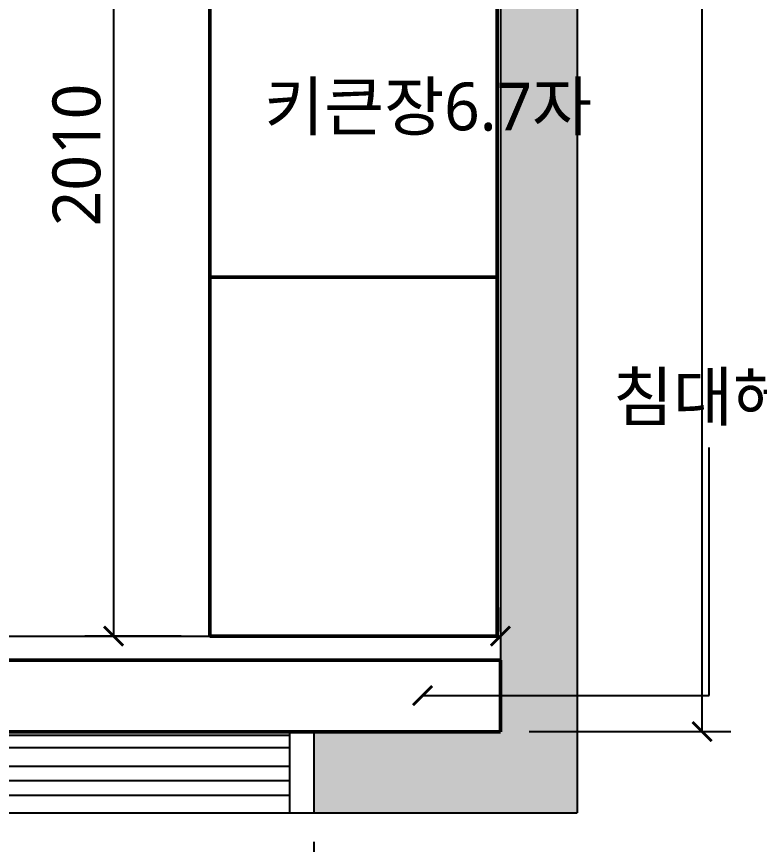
# Model space of a CAD drawing. Header units: millimetres. Extents: x 0 to 460473, y -68369 to 85219.
# Drawn here: x 232263 to 233815, y -39974 to -38244 of the extents above; entities that cross this region are included whole.
import ezdxf

# ---------------------------------------------------------------- set-up
doc = ezdxf.new("R2010")
doc.units = ezdxf.units.MM
doc.header["$LTSCALE"] = 50
for name, color, linetype in [('DIM', 7, 'Continuous'), ('fur', 6, 'Continuous'), ('ha', 8, 'Continuous'), ('text', 7, 'Continuous'), ('wall', 2, 'Continuous'), ('win', 4, 'Continuous')]:
    doc.layers.add(name, color=color, linetype=linetype)
doc.styles.add('N 맑은고딕', font='malgun.ttf')
doc.styles.add('맑은 고딕', font='malgun.ttf')
doc.dimstyles.new('DH IN40', dxfattribs={"dimscale": 40, "dimtxt": 2.5, "dimasz": 1, "dimexe": 1.5, "dimexo": 1.5, "dimtad": 1, "dimdec": 7, "dimlunit": 6, "dimtxsty": '맑은 고딕', "dimblk": 'ARCHTICK', "dimcen": 2.5, "dimclrd": 256, "dimclre": 256, "dimclrt": 256, "dimadec": 0, "dimazin": 0, "dimtfac": 1, "dimtdec": 7, "dimtix": 1, "dimtmove": 0, "dimatfit": 3, "dimldrblk": 'ARCHTICK', "dimfxl": 1, "dimtfillclr": 1, "dimlwd": -1, "dimlwe": -1, "dimarcsym": 0})

# ---------------------------------------------------------------- blocks, each defined once
blk = doc.blocks.new('EWEDSF')
at = {"layer": 'ha', "transparency": 33554559}
h = blk.add_hatch(color=256, dxfattribs=at)
h.dxf.hatch_style = 1
h.paths.add_polyline_path([(233434, 35399.7), (231184, 35399.7), (231184, 35199.7), (231574, 35199.7), (231574, 33399.7), (231774, 33399.7), (231774, 34759.7), (233234, 34759.7), (233234, 32679.7), (231774, 32679.7), (231574, 32679.7), (231274, 32679.7), (231274, 32479.7), (233274, 32479.7), (233274, 29629.7), (233274, 28169.7), (232884, 28169.7), (232884, 27999.7), (233434, 27999.7)])
h.paths.add_polyline_path([(233234, 34959.7), (232784, 34959.7), (232784, 35199.7), (233234, 35199.7)], flags=16)
h.paths.add_polyline_path([(232584, 34959.7), (231774, 34959.7), (231774, 35199.7), (232584, 35199.7)], flags=16)
at = {"layer": 'wall', "color": 2}
for p, q in [((233434, 35399.7), (233434, 27999.7)), ((233274, 32479.7), (233274, 29629.7)), ((233274, 29629.7), (233274, 28169.7)), ((233274, 28169.7), (230234, 28169.7)), ((230034, 27999.7), (233434, 27999.7))]:
    blk.add_line(p, q, dxfattribs=at)
at = {"layer": 'win'}
for p, q in [((232844, 28169.2), (230324, 28169.2)), ((232834, 28096.7), (230334, 28096.7)), ((232834, 28096.7), (230334, 28096.7)), ((232834, 27999.2), (230334, 27999.2))]:
    blk.add_line(p, q, dxfattribs=at)
for points in [[(232834, 28161.7), (231504, 28161.7), (231504, 28136.7), (232834, 28136.7)], [(232834, 28066.7), (231504, 28066.7), (231504, 28036.7), (232834, 28036.7)]]:
    blk.add_lwpolyline(points, dxfattribs=at)
blk.add_lwpolyline([(232884, 27999.2), (232834, 27999.2), (232834, 28169.2), (232884, 28169.2)], close=True, dxfattribs=at)
blk = doc.blocks.new('_ArchTick')
at = {"color": 0, "linetype": 'ByBlock', "const_width": 0.15}
blk.add_lwpolyline([(-0.5, -0.5), (0.5, 0.5)], dxfattribs=at)
blk = doc.blocks.new('*D380')
at = {"layer": 'Defpoints', "color": 0, "transparency": 16777216}
for p in [(230284, -39908.3), (232884, -39907.8), (232884, -40191)]:
    blk.add_point(p, dxfattribs=at)
at = {"layer": 'DIM', "transparency": 16777216}
for p, q in [((230284, -39968.3), (230284, -40251)), ((232884, -39967.8), (232884, -40251)), ((230284, -40191), (232884, -40191))]:
    blk.add_line(p, q, dxfattribs=at)
at = {"layer": 'DIM', "transparency": 16777216, "xscale": 40, "yscale": 40, "zscale": 40, "rotation": 180}
blk.add_blockref('_ArchTick', (230284, -40191), dxfattribs=at)
at = {"layer": 'DIM', "transparency": 16777216, "xscale": 40, "yscale": 40, "zscale": 40}
blk.add_blockref('_ArchTick', (232884, -40191), dxfattribs=at)
at = {"layer": 'DIM', "transparency": 16777216, "insert": (231584, -40106), "char_height": 100, "attachment_point": 5, "style": '맑은 고딕'}
blk.add_mtext('2,600', dxfattribs=at)
blk = doc.blocks.new('*D449')
at = {"layer": 'Defpoints', "color": 0, "transparency": 16777216}
for p in [(232666.9, -37527.8), (232465.5, -39538.3), (232666.9, -39538.3)]:
    blk.add_point(p, dxfattribs=at)
at = {"layer": 'DIM', "transparency": 16777216}
for p, q in [((232606.9, -37527.8), (232405.5, -37527.8)), ((232465.5, -37527.8), (232465.5, -39538.3)), ((232606.9, -39538.3), (232405.5, -39538.3))]:
    blk.add_line(p, q, dxfattribs=at)
at = {"layer": 'DIM', "transparency": 16777216, "xscale": 40, "yscale": 40, "zscale": 40}
for p, rotation in [((232465.5, -37527.8), 90), ((232465.5, -39538.3), 270)]:
    blk.add_blockref('_ArchTick', p, dxfattribs=dict(at, rotation=rotation))
at = {"layer": 'DIM', "transparency": 16777216, "insert": (232388.6, -38533), "char_height": 100, "attachment_point": 5, "rotation": 90, "style": '맑은 고딕'}
blk.add_mtext('2010', dxfattribs=at)
blk = doc.blocks.new('*D452')
at = {"layer": 'Defpoints', "color": 0, "transparency": 16777216}
for p in [(233274, -39538.3), (230234, -39588.3), (233274, -39588.3)]:
    blk.add_point(p, dxfattribs=at)
at = {"layer": 'DIM', "transparency": 16777216}
for p, q in [((230234, -39528.3), (230234, -39478.3)), ((233274, -39528.3), (233274, -39478.3)), ((230234, -39538.3), (233274, -39538.3))]:
    blk.add_line(p, q, dxfattribs=at)
at = {"layer": 'DIM', "transparency": 16777216, "xscale": 40, "yscale": 40, "zscale": 40, "rotation": 180}
blk.add_blockref('_ArchTick', (230234, -39538.3), dxfattribs=at)
at = {"layer": 'DIM', "transparency": 16777216, "xscale": 40, "yscale": 40, "zscale": 40}
blk.add_blockref('_ArchTick', (233274, -39538.3), dxfattribs=at)
at = {"layer": 'DIM', "transparency": 16777216, "insert": (231754, -39453.2), "char_height": 100, "attachment_point": 5, "style": '맑은 고딕'}
blk.add_mtext('3,040', dxfattribs=at)
blk = doc.blocks.new('*D481')
at = {"layer": 'Defpoints', "color": 0, "transparency": 16777216}
for p in [(233274, -35427.8), (233695.4, -35427.8), (233274, -39737.8)]:
    blk.add_point(p, dxfattribs=at)
at = {"layer": 'DIM', "transparency": 16777216}
for p, q in [((233334, -35427.8), (233755.4, -35427.8)), ((233695.4, -39737.8), (233695.4, -35427.8)), ((233334, -39737.8), (233755.4, -39737.8))]:
    blk.add_line(p, q, dxfattribs=at)
at = {"layer": 'DIM', "transparency": 16777216, "xscale": 40, "yscale": 40, "zscale": 40}
for p, rotation in [((233695.4, -35427.8), 90), ((233695.4, -39737.8), 270)]:
    blk.add_blockref('_ArchTick', p, dxfattribs=dict(at, rotation=rotation))
at = {"layer": 'DIM', "transparency": 16777216, "insert": (233610.1, -37582.8), "char_height": 100, "attachment_point": 5, "rotation": 90, "style": '맑은 고딕'}
blk.add_mtext('4,310', dxfattribs=at)

msp = doc.modelspace()

# ---------------------------------------------------------------- linework, layer by layer
at = {"layer": 'fur', "color": 40, "lineweight": 50, "true_color": 0xf8d731}
for p, q in [((232666.85570136, -37527.76328172), (232666.85570134, -38788.26280605)), ((233266.85570134, -38788.26280605), (233266.85570136, -37527.76328172)), ((233266.85570134, -38788.26280605), (232666.85570134, -38788.26280605)), ((232666.85570134, -39538.26280634), (232666.85570134, -38788.26280605)), ((233266.85570134, -39538.26280634), (233266.85570134, -38788.26280605)), ((232666.85570134, -39538.26280634), (233266.85570134, -39538.26280634)), ((233273.99865146, -39588.26280634), (230233.99865146, -39588.26280634)), ((233273.99865146, -39738.26280634), (233273.99865146, -39588.26280634)), ((230233.99865146, -39738.26280634), (233273.99865146, -39738.26280634))]:
    msp.add_line(p, q, dxfattribs=at)

# ---------------------------------------------------------------- block references
at = {"layer": 'ha'}
msp.add_blockref('EWEDSF', (0, -67907.45838072), dxfattribs=at)

# ---------------------------------------------------------------- texts
at = {"layer": 'text', "char_height": 100, "attachment_point": 1, "style": 'N 맑은고딕'}
for s, insert in [('키큰장6.7자', (232779.9753245, -38381.61531024)), ('침대헤드(10자)', (233509.03418013, -38988.0917995))]:
    msp.add_mtext_dynamic_manual_height_columns(s, width=2503.2681092748, gutter_width=500, heights=[131.04619565], dxfattribs=dict(at, insert=insert))

# ---------------------------------------------------------------- dimensions: what is measured, and where the dimension line sits
at = {"layer": 'DIM'}
dim = msp.add_linear_dim(base=(233695.4256040799, -35427.76328172), p1=(233273.9986514582, -39737.76328172), p2=(233273.9986514582, -35427.76328172), angle=90, dimstyle='DH IN40', dxfattribs=at)
dim.commit()
dim.dimension.update_dxf_attribs({"geometry": '*D481', "text_midpoint": (233610.0995171233, -37582.7632817201)})
dim = msp.add_linear_dim(base=(232465.51863395, -39538.26280634), p1=(232666.85570136, -37527.76328172), p2=(232666.85570134, -39538.26280634), angle=90, text='2010', dimstyle='DH IN40', dxfattribs=at)
dim.commit()
dim.dimension.update_dxf_attribs({"geometry": '*D449', "text_midpoint": (232388.58249264, -38533.01304403)})
for base, p1, p2, picture, middle in [((233273.9986514582, -39538.2628063407), (230233.9986514582, -39588.2628063407), (233273.9986514582, -39588.2628063407), '*D452', (231753.9986514582, -39453.2084585147)), ((232883.9986514582, -40191.0343943705), (230283.9986514582, -39908.2628063407), (232883.9986514582, -39907.76328172), '*D380', (231583.9986514582, -40105.9800465444))]:
    dim = msp.add_linear_dim(base=base, p1=p1, p2=p2, dimstyle='DH IN40', dxfattribs=at)
    dim.commit()
    dim.dimension.update_dxf_attribs({"geometry": picture, "text_midpoint": middle})

# ---------------------------------------------------------------- leaders
at = {"layer": 'text'}
msp.add_leader([(233111.37778761, -39662.32065644), (233710.43240354, -39662.32065644), (233710.43240354, -39144.13512572)], dimstyle='DH IN40', override={"dimgap": 0.625, "dimtad": 0}, dxfattribs=at)

doc.saveas('drawing.dxf')
